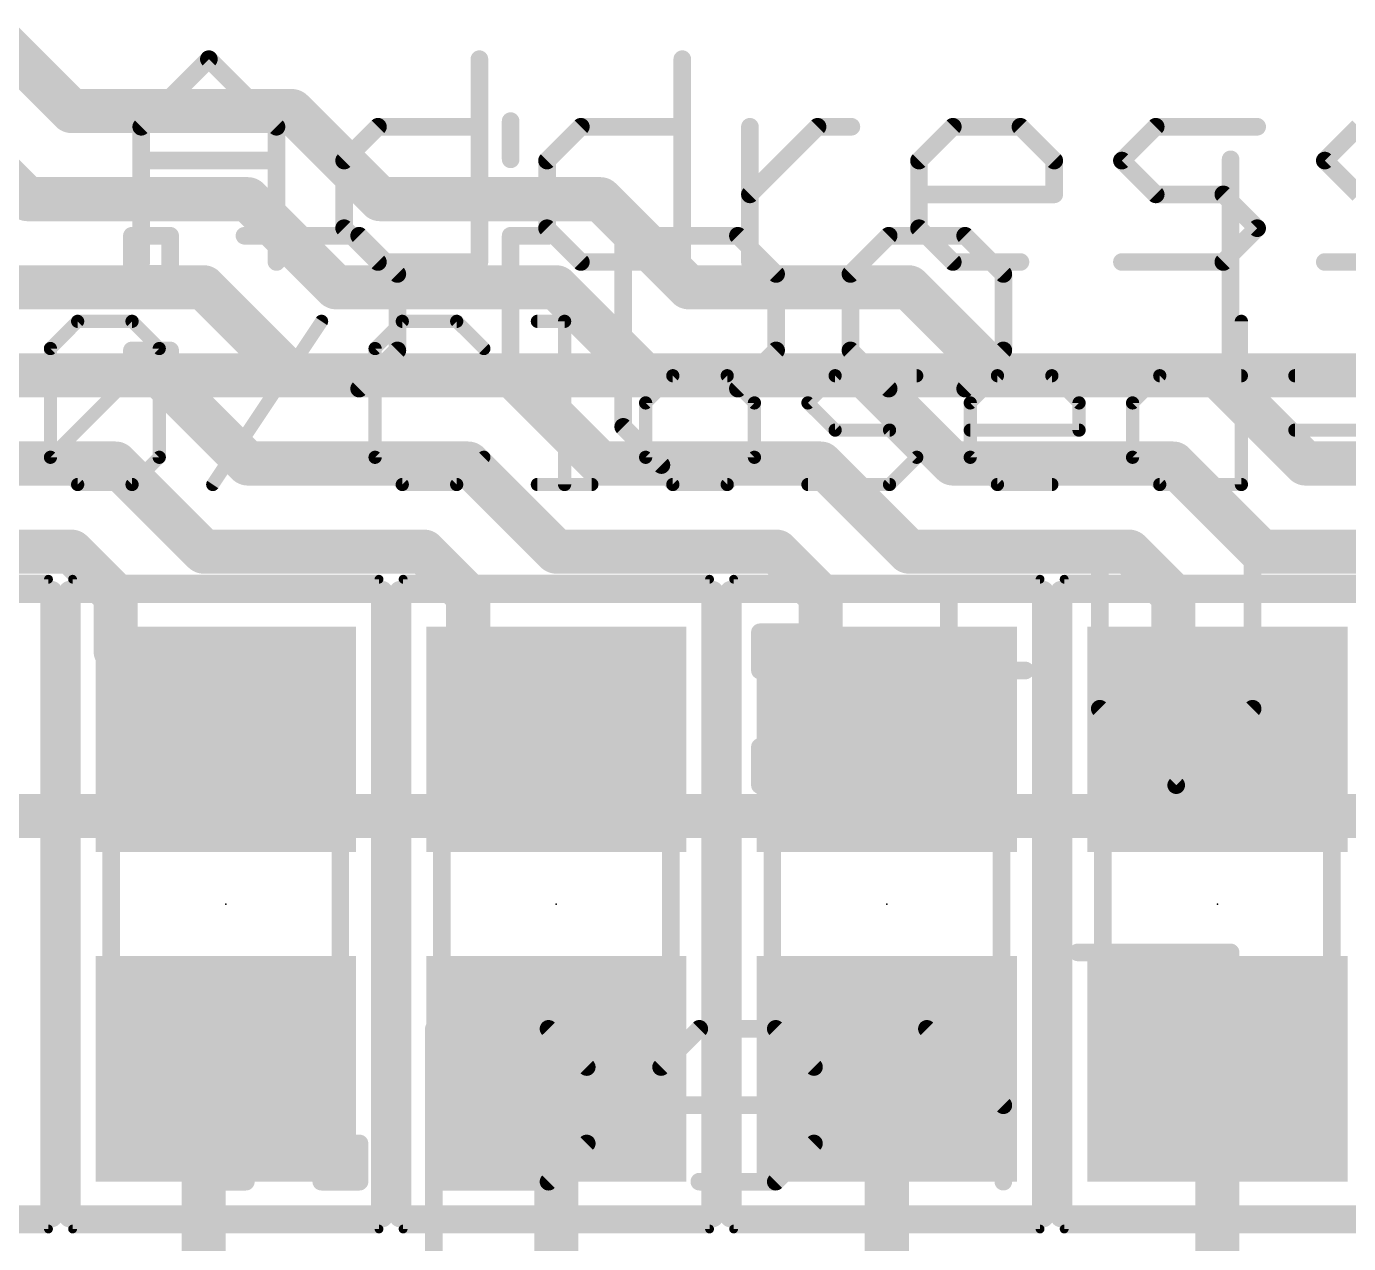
# Model space of a CAD drawing. Extents: x -31.2 to 31.8, y -0.1 to 26.1.
# Drawn here: x 13.46 to 21.08, y 9.09 to 16.11 of the extents above; entities that cross this region are included whole.
import ezdxf

# ---------------------------------------------------------------- set-up
doc = ezdxf.new("R2010")
doc.units = 0
for name, color, linetype in [('1', 12, 'CONTINUOUS'), ('16', 132, 'CONTINUOUS'), ('21', 40, 'CONTINUOUS'), ('22', 40, 'CONTINUOUS'), ('23', 53, 'CONTINUOUS'), ('39', 12, 'CONTINUOUS'), ('51', 253, 'CONTINUOUS')]:
    doc.layers.add(name, color=color, linetype=linetype)

# ---------------------------------------------------------------- blocks, each defined once
blk = doc.blocks.new('RECT')
blk.add_solid([(-0.5, -0.5), (0.5, -0.5), (-0.5, 0.5), (0.5, 0.5)])

msp = doc.modelspace()

# ---------------------------------------------------------------- linework, layer by layer
at = {"layer": '1', "const_width": 0.254}
for points in [[(13.208, 16.129), (13.716, 15.621)], [(12.954, 15.621), (13.462, 15.113)], [(13.716, 15.621), (14.986, 15.621)], [(14.986, 15.621), (15.494, 15.113)], [(13.462, 15.113), (14.732, 15.113)], [(14.732, 15.113), (15.24, 14.605)], [(15.494, 15.113), (16.764, 15.113)], [(16.764, 15.113), (17.272, 14.605)], [(13.208, 14.605), (14.478, 14.605)], [(14.478, 14.605), (14.986, 14.097)], [(15.24, 14.605), (16.51, 14.605)], [(16.51, 14.605), (17.018, 14.097)], [(17.272, 14.605), (18.542, 14.605)], [(18.542, 14.605), (19.05, 14.097)], [(12.954, 14.097), (14.224, 14.097)], [(14.224, 14.097), (14.732, 13.589)], [(14.986, 14.097), (16.256, 14.097)], [(16.256, 14.097), (16.764, 13.589)], [(17.018, 14.097), (18.288, 14.097)], [(18.288, 14.097), (18.796, 13.589)], [(19.05, 14.097), (20.32, 14.097)], [(20.32, 14.097), (20.828, 13.589)], [(12.7, 13.589), (13.97, 13.589)], [(13.97, 13.589), (14.478, 13.081)], [(14.732, 13.589), (16.002, 13.589)], [(16.002, 13.589), (16.51, 13.081)], [(16.764, 13.589), (18.034, 13.589)], [(18.034, 13.589), (18.542, 13.081)], [(18.796, 13.589), (20.066, 13.589)], [(20.066, 13.589), (20.574, 13.081)], [(20.828, 13.589), (22.098, 13.589)], [(12.446, 13.081), (13.716, 13.081)], [(13.716, 13.081), (13.97, 12.827)], [(14.478, 13.081), (15.748, 13.081)], [(15.748, 13.081), (16.002, 12.827)], [(16.51, 13.081), (17.78, 13.081)], [(17.78, 13.081), (18.034, 12.827)], [(18.542, 13.081), (19.812, 13.081)], [(19.812, 13.081), (20.066, 12.827)], [(20.574, 13.081), (21.844, 13.081)], [(13.97, 12.827), (13.97, 12.507)], [(16.002, 12.827), (16.002, 12.38)], [(18.034, 12.827), (18.034, 12.253)], [(20.066, 12.827), (20.066, 12.126)], [(13.97, 12.507), (14.605, 11.999)], [(16.002, 12.38), (16.51, 11.999)], [(18.034, 12.253), (18.415, 11.999)], [(20.066, 12.126), (20.32, 11.999)], [(14.478, 9.845), (14.605, 10.099)], [(16.51, 8.89), (16.51, 10.099)], [(18.415, 8.89), (18.415, 10.099)], [(20.32, 8.255), (20.32, 10.099)], [(14.478, 8.89), (14.478, 9.845)]]:
    msp.add_lwpolyline(points, dxfattribs=at)
at = {"layer": '1', "const_width": 0.127}
for points in [[(13.716, 15.6845, 1), (13.716, 15.5575)], [(13.6711, 15.5761, 1), (13.7609, 15.6659)], [(15.0309, 15.6659, 1), (14.9411, 15.5761)], [(14.986, 15.5575, 1), (14.986, 15.6845)], [(13.462, 15.1765, 1), (13.462, 15.0495)], [(14.732, 15.0495, 1), (14.732, 15.1765)], [(15.494, 15.1765, 1), (15.494, 15.0495)], [(16.764, 15.0495, 1), (16.764, 15.1765)], [(13.4171, 15.0681, 1), (13.5069, 15.1579)], [(14.7769, 15.1579, 1), (14.6871, 15.0681)], [(15.4491, 15.0681, 1), (15.5389, 15.1579)], [(16.8089, 15.1579, 1), (16.7191, 15.0681)], [(14.5229, 14.6499, 1), (14.4331, 14.5601)], [(14.478, 14.5415, 1), (14.478, 14.6685)], [(15.24, 14.6685, 1), (15.24, 14.5415)], [(15.1951, 14.5601, 1), (15.2849, 14.6499)], [(16.5549, 14.6499, 1), (16.4651, 14.5601)], [(16.51, 14.5415, 1), (16.51, 14.6685)], [(17.272, 14.6685, 1), (17.272, 14.5415)], [(17.2271, 14.5601, 1), (17.3169, 14.6499)], [(18.5869, 14.6499, 1), (18.4971, 14.5601)], [(18.542, 14.5415, 1), (18.542, 14.6685)], [(14.2689, 14.1419, 1), (14.1791, 14.0521)], [(14.224, 14.0335, 1), (14.224, 14.1605)], [(14.986, 14.1605, 1), (14.986, 14.0335)], [(14.9411, 14.0521, 1), (15.0309, 14.1419)], [(16.3009, 14.1419, 1), (16.2111, 14.0521)], [(16.256, 14.0335, 1), (16.256, 14.1605)], [(17.018, 14.1605, 1), (17.018, 14.0335)], [(16.9731, 14.0521, 1), (17.0629, 14.1419)], [(18.3329, 14.1419, 1), (18.2431, 14.0521)], [(18.288, 14.0335, 1), (18.288, 14.1605)], [(19.05, 14.1605, 1), (19.05, 14.0335)], [(19.0051, 14.0521, 1), (19.0949, 14.1419)], [(20.3649, 14.1419, 1), (20.2751, 14.0521)], [(20.32, 14.0335, 1), (20.32, 14.1605)], [(14.0149, 13.6339, 1), (13.9251, 13.5441)], [(13.97, 13.5255, 1), (13.97, 13.6525)], [(14.732, 13.6525, 1), (14.732, 13.5255)], [(14.6871, 13.5441, 1), (14.7769, 13.6339)], [(16.0469, 13.6339, 1), (15.9571, 13.5441)], [(16.002, 13.5255, 1), (16.002, 13.6525)], [(16.764, 13.6525, 1), (16.764, 13.5255)], [(16.7191, 13.5441, 1), (16.8089, 13.6339)], [(18.0789, 13.6339, 1), (17.9891, 13.5441)], [(18.034, 13.5255, 1), (18.034, 13.6525)], [(18.796, 13.6525, 1), (18.796, 13.5255)], [(18.7511, 13.5441, 1), (18.8409, 13.6339)], [(20.1109, 13.6339, 1), (20.0211, 13.5441)], [(20.066, 13.5255, 1), (20.066, 13.6525)], [(20.828, 13.6525, 1), (20.828, 13.5255)], [(20.7831, 13.5441, 1), (20.8729, 13.6339)], [(13.7609, 13.1259, 1), (13.6711, 13.0361)], [(13.716, 13.0175, 1), (13.716, 13.1445)], [(14.478, 13.1445, 1), (14.478, 13.0175)], [(14.4331, 13.0361, 1), (14.5229, 13.1259)], [(15.7929, 13.1259, 1), (15.7031, 13.0361)], [(15.748, 13.0175, 1), (15.748, 13.1445)], [(16.51, 13.1445, 1), (16.51, 13.0175)], [(16.4651, 13.0361, 1), (16.5549, 13.1259)], [(17.8249, 13.1259, 1), (17.7351, 13.0361)], [(17.78, 13.0175, 1), (17.78, 13.1445)], [(18.542, 13.1445, 1), (18.542, 13.0175)], [(18.4971, 13.0361, 1), (18.5869, 13.1259)], [(19.8569, 13.1259, 1), (19.7671, 13.0361)], [(19.812, 13.0175, 1), (19.812, 13.1445)], [(20.574, 13.1445, 1), (20.574, 13.0175)], [(20.5291, 13.0361, 1), (20.6189, 13.1259)], [(14.0335, 12.827, 1), (13.9065, 12.827)], [(13.9251, 12.7821, 1), (14.0149, 12.8719)], [(16.0655, 12.827, 1), (15.9385, 12.827)], [(15.9571, 12.7821, 1), (16.0469, 12.8719)], [(18.0975, 12.827, 1), (17.9705, 12.827)], [(17.9891, 12.7821, 1), (18.0789, 12.8719)], [(20.1295, 12.827, 1), (20.0025, 12.827)], [(20.0211, 12.7821, 1), (20.1109, 12.8719)], [(14.0097, 12.5566, 1), (13.9303, 12.4574)], [(13.9065, 12.507, 1), (14.0335, 12.507)], [(16.0401, 12.4308, 1), (15.9639, 12.3292)], [(15.9385, 12.38, 1), (16.0655, 12.38)], [(18.0692, 12.3058, 1), (17.9988, 12.2002)], [(17.9705, 12.253, 1), (18.0975, 12.253)], [(20.0944, 12.1828, 1), (20.0376, 12.0692)], [(20.0025, 12.126, 1), (20.1295, 12.126)], [(20.2916, 11.9422, 1), (20.3484, 12.0558)], [(14.5653, 11.9494, 1), (14.6447, 12.0486)], [(16.4719, 11.9482, 1), (16.5481, 12.0498)], [(18.3798, 11.9462, 1), (18.4502, 12.0518)], [(14.6618, 10.0706, 1), (14.5482, 10.1274)], [(16.5735, 10.099, 1), (16.4465, 10.099)], [(18.4785, 10.099, 1), (18.3515, 10.099)], [(20.3835, 10.099, 1), (20.2565, 10.099)], [(14.5415, 9.845, 1), (14.4145, 9.845)], [(14.4212, 9.8734, 1), (14.5348, 9.8166)]]:
    msp.add_lwpolyline(points, format="xyb", dxfattribs=at)
at = {"layer": '16', "const_width": 0.254}
for points in [[(3.175, 14.097), (29.21, 14.097)], [(-0.635, 11.557), (29.21, 11.557)]]:
    msp.add_lwpolyline(points, dxfattribs=at)
at = {"layer": '21'}
for points, const_width in [([(14.1176, 15.5304), (14.5074, 15.9202)], 0.1016), ([(14.5074, 15.9202), (14.8972, 15.5304)], 0.1016), ([(16.0666, 15.9202), (16.0666, 14.7508)], 0.1016), ([(17.236, 15.9202), (17.236, 14.7508)], 0.1016), ([(14.1176, 14.7508), (14.1176, 15.5304)], 0.1016), ([(14.8972, 15.5304), (14.8972, 14.7508)], 0.1016), ([(15.287, 15.3355), (15.4819, 15.5304)], 0.1016), ([(15.4819, 15.5304), (16.0666, 15.5304)], 0.1016), ([(16.4564, 15.3355), (16.6513, 15.5304)], 0.1016), ([(16.6513, 15.5304), (17.236, 15.5304)], 0.1016), ([(17.6258, 14.7508), (17.6258, 15.5304)], 0.1016), ([(17.6258, 15.1406), (18.0156, 15.5304)], 0.1016), ([(18.0156, 15.5304), (18.2105, 15.5304)], 0.1016), ([(18.6003, 15.3355), (18.7952, 15.5304)], 0.1016), ([(18.7952, 15.5304), (19.185, 15.5304)], 0.1016), ([(19.185, 15.5304), (19.3799, 15.3355)], 0.1016), ([(19.7697, 15.3355), (19.9646, 15.5304)], 0.1016), ([(19.9646, 15.5304), (20.5493, 15.5304)], 0.1016), ([(20.9391, 15.3355), (21.134, 15.5304)], 0.1016), ([(14.1176, 15.3355), (14.8972, 15.3355)], 0.1016), ([(15.287, 14.9457), (15.287, 15.3355)], 0.1016), ([(16.4564, 14.9457), (16.4564, 15.3355)], 0.1016), ([(18.6003, 14.9457), (18.6003, 15.3355)], 0.1016), ([(19.3799, 15.3355), (19.3799, 15.1406)], 0.1016), ([(19.9646, 15.1406), (19.7697, 15.3355)], 0.1016), ([(21.134, 15.1406), (20.9391, 15.3355)], 0.1016), ([(19.3799, 15.1406), (18.6003, 15.1406)], 0.1016), ([(20.3544, 15.1406), (19.9646, 15.1406)], 0.1016), ([(20.5493, 14.9457), (20.3544, 15.1406)], 0.1016), ([(15.4819, 14.7508), (15.287, 14.9457)], 0.1016), ([(16.6513, 14.7508), (16.4564, 14.9457)], 0.1016), ([(18.7952, 14.7508), (18.6003, 14.9457)], 0.1016), ([(20.3544, 14.7508), (20.5493, 14.9457)], 0.1016), ([(16.0666, 14.7508), (15.4819, 14.7508)], 0.1016), ([(17.236, 14.7508), (16.6513, 14.7508)], 0.1016), ([(19.185, 14.7508), (18.7952, 14.7508)], 0.1016), ([(19.7697, 14.7508), (20.3544, 14.7508)], 0.1016), ([(20.9391, 14.7508), (21.5238, 14.7508)], 0.1016), ([(13.5944, 14.2519), (13.7511, 14.4087)], 0.0762), ([(13.7511, 14.4087), (14.0647, 14.4087)], 0.0762), ([(14.0647, 14.4087), (14.2214, 14.2519)], 0.0762), ([(14.5299, 13.4681), (15.157, 14.4087)], 0.0762), ([(15.6222, 14.4087), (15.4654, 14.2519)], 0.0762), ([(15.9357, 14.4087), (15.6222, 14.4087)], 0.0762), ([(16.0925, 14.2519), (15.9357, 14.4087)], 0.0762), ([(16.4009, 14.4087), (16.5577, 14.4087)], 0.0762), ([(16.5577, 14.4087), (16.5577, 13.4681)], 0.0762), ([(20.4582, 14.4087), (20.4582, 13.4681)], 0.0762), ([(13.5944, 13.6249), (13.5944, 14.2519)], 0.0762), ([(13.5944, 13.6249), (14.2214, 14.2519)], 0.0762), ([(14.2214, 14.2519), (14.2214, 13.6249)], 0.0762), ([(15.4654, 14.2519), (15.4654, 13.6249)], 0.0762), ([(17.1814, 14.0952), (17.0246, 13.9384)], 0.0762), ([(17.4949, 14.0952), (17.1814, 14.0952)], 0.0762), ([(17.6517, 13.9384), (17.4949, 14.0952)], 0.0762), ([(17.9601, 13.9384), (18.1169, 14.0952)], 0.0762), ([(18.1169, 14.0952), (18.5872, 14.0952)], 0.0762), ([(18.8956, 13.9384), (19.0524, 14.0952)], 0.0762), ([(19.0524, 14.0952), (19.3659, 14.0952)], 0.0762), ([(19.3659, 14.0952), (19.5227, 13.9384)], 0.0762), ([(19.8312, 13.9384), (19.9879, 14.0952)], 0.0762), ([(19.9879, 14.0952), (20.4582, 14.0952)], 0.0762), ([(20.7667, 14.0952), (21.3938, 14.0952)], 0.0762), ([(17.0246, 13.9384), (17.0246, 13.6249)], 0.0762), ([(17.6517, 13.6249), (17.6517, 13.9384)], 0.0762), ([(18.1169, 13.7816), (17.9601, 13.9384)], 0.0762), ([(18.8956, 13.6249), (18.8956, 13.9384)], 0.0762), ([(19.5227, 13.9384), (19.5227, 13.7816)], 0.0762), ([(19.8312, 13.6249), (19.8312, 13.9384)], 0.0762), ([(18.4304, 13.7816), (18.1169, 13.7816)], 0.0762), ([(18.5872, 13.6249), (18.4304, 13.7816)], 0.0762), ([(19.5227, 13.7816), (18.8956, 13.7816)], 0.0762), ([(20.7667, 13.7816), (21.3938, 13.7816)], 0.0762), ([(13.7511, 13.4681), (13.5944, 13.6249)], 0.0762), ([(14.2214, 13.6249), (14.0647, 13.4681)], 0.0762), ([(15.4654, 13.6249), (15.6222, 13.4681)], 0.0762), ([(15.9357, 13.4681), (16.0925, 13.6249)], 0.0762), ([(17.0246, 13.6249), (17.1814, 13.4681)], 0.0762), ([(17.4949, 13.4681), (17.6517, 13.6249)], 0.0762), ([(18.4304, 13.4681), (18.5872, 13.6249)], 0.0762), ([(19.0524, 13.4681), (18.8956, 13.6249)], 0.0762), ([(19.9879, 13.4681), (19.8312, 13.6249)], 0.0762), ([(14.0647, 13.4681), (13.7511, 13.4681)], 0.0762), ([(15.6222, 13.4681), (15.9357, 13.4681)], 0.0762), ([(16.4009, 13.4681), (16.7145, 13.4681)], 0.0762), ([(17.1814, 13.4681), (17.4949, 13.4681)], 0.0762), ([(17.9601, 13.4681), (18.4304, 13.4681)], 0.0762), ([(19.3659, 13.4681), (19.0524, 13.4681)], 0.0762), ([(20.4582, 13.4681), (19.9879, 13.4681)], 0.0762), ([(11.8, 12.849), (13.6, 12.849)], 0.127), ([(13.6, 12.849), (13.6, 9.249)], 0.127), ([(13.705, 12.849), (15.505, 12.849)], 0.127), ([(13.705, 9.249), (13.705, 12.849)], 0.127), ([(15.505, 12.849), (15.505, 9.249)], 0.127), ([(15.61, 12.849), (17.41, 12.849)], 0.127), ([(15.61, 9.249), (15.61, 12.849)], 0.127), ([(17.41, 12.849), (17.41, 9.249)], 0.127), ([(17.515, 12.849), (19.315, 12.849)], 0.127), ([(17.515, 9.249), (17.515, 12.849)], 0.127), ([(19.315, 12.849), (19.315, 9.249)], 0.127), ([(19.42, 12.849), (21.22, 12.849)], 0.127), ([(19.42, 9.249), (19.42, 12.849)], 0.127), ([(13.6, 9.249), (11.8, 9.249)], 0.127), ([(15.505, 9.249), (13.705, 9.249)], 0.127), ([(17.41, 9.249), (15.61, 9.249)], 0.127), ([(19.315, 9.249), (17.515, 9.249)], 0.127), ([(21.22, 9.249), (19.42, 9.249)], 0.127)]:
    msp.add_lwpolyline(points, dxfattribs=dict(at, const_width=const_width))
for points, const_width in [([(14.5253, 15.9382, 1), (14.4894, 15.9022)], 0.0508), ([(14.5253, 15.9022, 1), (14.4894, 15.9382)], 0.0508), ([(16.092, 15.9202, 1), (16.0412, 15.9202)], 0.0508), ([(17.2614, 15.9202, 1), (17.2106, 15.9202)], 0.0508), ([(14.0996, 15.5484, 1), (14.1355, 15.5124)], 0.0508), ([(14.143, 15.5304, 1), (14.0922, 15.5304)], 0.0508), ([(14.9226, 15.5304, 1), (14.8718, 15.5304)], 0.0508), ([(14.8792, 15.5124, 1), (14.9151, 15.5484)], 0.0508), ([(15.4819, 15.5558, 1), (15.4819, 15.505)], 0.0508), ([(15.4998, 15.5124, 1), (15.4639, 15.5484)], 0.0508), ([(16.0666, 15.505, 1), (16.0666, 15.5558)], 0.0508), ([(16.6513, 15.5558, 1), (16.6513, 15.505)], 0.0508), ([(16.6692, 15.5124, 1), (16.6333, 15.5484)], 0.0508), ([(17.236, 15.505, 1), (17.236, 15.5558)], 0.0508), ([(17.6512, 15.5304, 1), (17.6004, 15.5304)], 0.0508), ([(18.0156, 15.5558, 1), (18.0156, 15.505)], 0.0508), ([(18.0335, 15.5124, 1), (17.9976, 15.5484)], 0.0508), ([(18.2105, 15.505, 1), (18.2105, 15.5558)], 0.0508), ([(18.7952, 15.5558, 1), (18.7952, 15.505)], 0.0508), ([(18.8131, 15.5124, 1), (18.7772, 15.5484)], 0.0508), ([(19.2029, 15.5484, 1), (19.167, 15.5124)], 0.0508), ([(19.185, 15.505, 1), (19.185, 15.5558)], 0.0508), ([(19.9646, 15.5558, 1), (19.9646, 15.505)], 0.0508), ([(19.9825, 15.5124, 1), (19.9466, 15.5484)], 0.0508), ([(20.5493, 15.505, 1), (20.5493, 15.5558)], 0.0508), ([(14.1176, 15.3609, 1), (14.1176, 15.3101)], 0.0508), ([(14.8972, 15.3101, 1), (14.8972, 15.3609)], 0.0508), ([(15.269, 15.3535, 1), (15.3049, 15.3175)], 0.0508), ([(15.3124, 15.3355, 1), (15.2616, 15.3355)], 0.0508), ([(16.4384, 15.3535, 1), (16.4743, 15.3175)], 0.0508), ([(16.4818, 15.3355, 1), (16.431, 15.3355)], 0.0508), ([(18.5823, 15.3535, 1), (18.6182, 15.3175)], 0.0508), ([(18.6257, 15.3355, 1), (18.5749, 15.3355)], 0.0508), ([(19.4053, 15.3355, 1), (19.3545, 15.3355)], 0.0508), ([(19.3619, 15.3175, 1), (19.3978, 15.3535)], 0.0508), ([(19.7876, 15.3535, 1), (19.7517, 15.3175)], 0.0508), ([(19.7517, 15.3535, 1), (19.7876, 15.3175)], 0.0508), ([(20.957, 15.3535, 1), (20.9211, 15.3175)], 0.0508), ([(20.9211, 15.3535, 1), (20.957, 15.3175)], 0.0508), ([(17.6078, 15.1586, 1), (17.6437, 15.1226)], 0.0508), ([(18.6003, 15.166, 1), (18.6003, 15.1152)], 0.0508), ([(19.3545, 15.1406, 1), (19.4053, 15.1406)], 0.0508), ([(19.3799, 15.1152, 1), (19.3799, 15.166)], 0.0508), ([(19.9646, 15.166, 1), (19.9646, 15.1152)], 0.0508), ([(19.9466, 15.1226, 1), (19.9825, 15.1586)], 0.0508), ([(20.3723, 15.1586, 1), (20.3364, 15.1226)], 0.0508), ([(20.3544, 15.1152, 1), (20.3544, 15.166)], 0.0508), ([(15.3049, 14.9637, 1), (15.269, 14.9277)], 0.0508), ([(15.2616, 14.9457, 1), (15.3124, 14.9457)], 0.0508), ([(16.4743, 14.9637, 1), (16.4384, 14.9277)], 0.0508), ([(16.431, 14.9457, 1), (16.4818, 14.9457)], 0.0508), ([(18.6182, 14.9637, 1), (18.5823, 14.9277)], 0.0508), ([(18.5749, 14.9457, 1), (18.6257, 14.9457)], 0.0508), ([(20.5672, 14.9277, 1), (20.5313, 14.9637)], 0.0508), ([(20.5313, 14.9277, 1), (20.5672, 14.9637)], 0.0508), ([(15.4819, 14.7762, 1), (15.4819, 14.7254)], 0.0508), ([(15.4639, 14.7328, 1), (15.4998, 14.7688)], 0.0508), ([(16.0666, 14.7254, 1), (16.0666, 14.7762)], 0.0508), ([(16.6513, 14.7762, 1), (16.6513, 14.7254)], 0.0508), ([(16.6333, 14.7328, 1), (16.6692, 14.7688)], 0.0508), ([(17.236, 14.7254, 1), (17.236, 14.7762)], 0.0508), ([(18.7952, 14.7762, 1), (18.7952, 14.7254)], 0.0508), ([(18.7772, 14.7328, 1), (18.8131, 14.7688)], 0.0508), ([(19.185, 14.7254, 1), (19.185, 14.7762)], 0.0508), ([(19.7697, 14.7762, 1), (19.7697, 14.7254)], 0.0508), ([(20.3364, 14.7688, 1), (20.3723, 14.7328)], 0.0508), ([(20.3544, 14.7254, 1), (20.3544, 14.7762)], 0.0508), ([(20.9391, 14.7762, 1), (20.9391, 14.7254)], 0.0508), ([(14.0922, 14.7508, 1), (14.143, 14.7508)], 0.0508), ([(14.8718, 14.7508, 1), (14.9226, 14.7508)], 0.0508), ([(16.0412, 14.7508, 1), (16.092, 14.7508)], 0.0508), ([(17.2106, 14.7508, 1), (17.2614, 14.7508)], 0.0508), ([(17.6004, 14.7508, 1), (17.6512, 14.7508)], 0.0508), ([(13.7511, 14.4278, 1), (13.7511, 14.3897)], 0.0381), ([(13.7646, 14.3952, 1), (13.7377, 14.4222)], 0.0381), ([(14.0781, 14.4222, 1), (14.0512, 14.3952)], 0.0381), ([(14.0647, 14.3897, 1), (14.0647, 14.4278)], 0.0381), ([(15.1728, 14.3981, 1), (15.1411, 14.4193)], 0.0381), ([(15.6222, 14.4278, 1), (15.6222, 14.3897)], 0.0381), ([(15.6356, 14.3952, 1), (15.6087, 14.4222)], 0.0381), ([(15.9492, 14.4222, 1), (15.9222, 14.3952)], 0.0381), ([(15.9357, 14.3897, 1), (15.9357, 14.4278)], 0.0381), ([(16.4009, 14.4278, 1), (16.4009, 14.3897)], 0.0381), ([(16.5767, 14.4087, 1), (16.5386, 14.4087)], 0.0381), ([(16.5577, 14.3897, 1), (16.5577, 14.4278)], 0.0381), ([(20.4773, 14.4087, 1), (20.4392, 14.4087)], 0.0381), ([(13.6134, 14.2519, 1), (13.5753, 14.2519)], 0.0381), ([(13.5809, 14.2654, 1), (13.6078, 14.2385)], 0.0381), ([(14.2405, 14.2519, 1), (14.2024, 14.2519)], 0.0381), ([(14.2349, 14.2385, 1), (14.208, 14.2654)], 0.0381), ([(14.208, 14.2385, 1), (14.2349, 14.2654)], 0.0381), ([(15.4519, 14.2654, 1), (15.4789, 14.2385)], 0.0381), ([(15.4845, 14.2519, 1), (15.4464, 14.2519)], 0.0381), ([(16.079, 14.2385, 1), (16.1059, 14.2654)], 0.0381), ([(17.1814, 14.1142, 1), (17.1814, 14.0761)], 0.0381), ([(17.1948, 14.0817, 1), (17.1679, 14.1086)], 0.0381), ([(17.5084, 14.1086, 1), (17.4814, 14.0817)], 0.0381), ([(17.4949, 14.0761, 1), (17.4949, 14.1142)], 0.0381), ([(18.1169, 14.1142, 1), (18.1169, 14.0761)], 0.0381), ([(18.1304, 14.0817, 1), (18.1034, 14.1086)], 0.0381), ([(18.5872, 14.0761, 1), (18.5872, 14.1142)], 0.0381), ([(19.0524, 14.1142, 1), (19.0524, 14.0761)], 0.0381), ([(19.0659, 14.0817, 1), (19.0389, 14.1086)], 0.0381), ([(19.3794, 14.1086, 1), (19.3525, 14.0817)], 0.0381), ([(19.3659, 14.0761, 1), (19.3659, 14.1142)], 0.0381), ([(19.9879, 14.1142, 1), (19.9879, 14.0761)], 0.0381), ([(20.0014, 14.0817, 1), (19.9745, 14.1086)], 0.0381), ([(20.4582, 14.0761, 1), (20.4582, 14.1142)], 0.0381), ([(20.7667, 14.1142, 1), (20.7667, 14.0761)], 0.0381), ([(17.0111, 13.9519, 1), (17.0381, 13.9249)], 0.0381), ([(17.0437, 13.9384, 1), (17.0056, 13.9384)], 0.0381), ([(17.6707, 13.9384, 1), (17.6326, 13.9384)], 0.0381), ([(17.6382, 13.9249, 1), (17.6651, 13.9519)], 0.0381), ([(17.9736, 13.9519, 1), (17.9467, 13.9249)], 0.0381), ([(17.9467, 13.9519, 1), (17.9736, 13.9249)], 0.0381), ([(18.9147, 13.9384, 1), (18.8766, 13.9384)], 0.0381), ([(18.8822, 13.9519, 1), (18.9091, 13.9249)], 0.0381), ([(19.5418, 13.9384, 1), (19.5037, 13.9384)], 0.0381), ([(19.5092, 13.9249, 1), (19.5362, 13.9519)], 0.0381), ([(19.8177, 13.9519, 1), (19.8446, 13.9249)], 0.0381), ([(19.8502, 13.9384, 1), (19.8121, 13.9384)], 0.0381), ([(18.1169, 13.8007, 1), (18.1169, 13.7626)], 0.0381), ([(18.1034, 13.7682, 1), (18.1304, 13.7951)], 0.0381), ([(18.4439, 13.7951, 1), (18.417, 13.7682)], 0.0381), ([(18.4304, 13.7626, 1), (18.4304, 13.8007)], 0.0381), ([(18.8956, 13.8007, 1), (18.8956, 13.7626)], 0.0381), ([(19.5037, 13.7816, 1), (19.5418, 13.7816)], 0.0381), ([(19.5227, 13.7626, 1), (19.5227, 13.8007)], 0.0381), ([(20.7667, 13.8007, 1), (20.7667, 13.7626)], 0.0381), ([(13.6078, 13.6383, 1), (13.5809, 13.6114)], 0.0381), ([(13.5809, 13.6383, 1), (13.6078, 13.6114)], 0.0381), ([(13.5753, 13.6249, 1), (13.6134, 13.6249)], 0.0381), ([(14.2024, 13.6249, 1), (14.2405, 13.6249)], 0.0381), ([(14.2349, 13.6114, 1), (14.208, 13.6383)], 0.0381), ([(15.4789, 13.6383, 1), (15.4519, 13.6114)], 0.0381), ([(15.4464, 13.6249, 1), (15.4845, 13.6249)], 0.0381), ([(16.1059, 13.6114, 1), (16.079, 13.6383)], 0.0381), ([(17.0381, 13.6383, 1), (17.0111, 13.6114)], 0.0381), ([(17.0056, 13.6249, 1), (17.0437, 13.6249)], 0.0381), ([(17.6326, 13.6249, 1), (17.6707, 13.6249)], 0.0381), ([(17.6651, 13.6114, 1), (17.6382, 13.6383)], 0.0381), ([(18.6007, 13.6114, 1), (18.5737, 13.6383)], 0.0381), ([(18.5737, 13.6114, 1), (18.6007, 13.6383)], 0.0381), ([(18.8766, 13.6249, 1), (18.9147, 13.6249)], 0.0381), ([(18.9091, 13.6383, 1), (18.8822, 13.6114)], 0.0381), ([(19.8446, 13.6383, 1), (19.8177, 13.6114)], 0.0381), ([(19.8121, 13.6249, 1), (19.8502, 13.6249)], 0.0381), ([(13.7511, 13.4872, 1), (13.7511, 13.4491)], 0.0381), ([(13.7377, 13.4546, 1), (13.7646, 13.4816)], 0.0381), ([(14.0512, 13.4816, 1), (14.0781, 13.4546)], 0.0381), ([(14.0647, 13.4491, 1), (14.0647, 13.4872)], 0.0381), ([(14.514, 13.4787, 1), (14.5457, 13.4575)], 0.0381), ([(15.6222, 13.4872, 1), (15.6222, 13.4491)], 0.0381), ([(15.6087, 13.4546, 1), (15.6356, 13.4816)], 0.0381), ([(15.9222, 13.4816, 1), (15.9492, 13.4546)], 0.0381), ([(15.9357, 13.4491, 1), (15.9357, 13.4872)], 0.0381), ([(16.4009, 13.4872, 1), (16.4009, 13.4491)], 0.0381), ([(16.7145, 13.4491, 1), (16.7145, 13.4872)], 0.0381), ([(17.1814, 13.4872, 1), (17.1814, 13.4491)], 0.0381), ([(17.1679, 13.4546, 1), (17.1948, 13.4816)], 0.0381), ([(17.4814, 13.4816, 1), (17.5084, 13.4546)], 0.0381), ([(17.4949, 13.4491, 1), (17.4949, 13.4872)], 0.0381), ([(17.9601, 13.4872, 1), (17.9601, 13.4491)], 0.0381), ([(18.417, 13.4816, 1), (18.4439, 13.4546)], 0.0381), ([(18.4304, 13.4491, 1), (18.4304, 13.4872)], 0.0381), ([(19.0524, 13.4872, 1), (19.0524, 13.4491)], 0.0381), ([(19.0389, 13.4546, 1), (19.0659, 13.4816)], 0.0381), ([(19.3659, 13.4491, 1), (19.3659, 13.4872)], 0.0381), ([(19.9879, 13.4872, 1), (19.9879, 13.4491)], 0.0381), ([(19.9745, 13.4546, 1), (20.0014, 13.4816)], 0.0381), ([(20.4582, 13.4491, 1), (20.4582, 13.4872)], 0.0381), ([(16.5386, 13.4681, 1), (16.5767, 13.4681)], 0.0381), ([(20.4392, 13.4681, 1), (20.4773, 13.4681)], 0.0381), ([(13.6318, 12.849, 1), (13.5683, 12.849)], 0.0635), ([(13.6, 12.8172, 1), (13.6, 12.8808)], 0.0635), ([(13.705, 12.8808, 1), (13.705, 12.8172)], 0.0635), ([(13.7368, 12.849, 1), (13.6732, 12.849)], 0.0635), ([(15.5368, 12.849, 1), (15.4733, 12.849)], 0.0635), ([(15.505, 12.8172, 1), (15.505, 12.8808)], 0.0635), ([(15.61, 12.8808, 1), (15.61, 12.8172)], 0.0635), ([(15.6418, 12.849, 1), (15.5783, 12.849)], 0.0635), ([(17.4417, 12.849, 1), (17.3783, 12.849)], 0.0635), ([(17.41, 12.8172, 1), (17.41, 12.8808)], 0.0635), ([(17.515, 12.8808, 1), (17.515, 12.8172)], 0.0635), ([(17.5467, 12.849, 1), (17.4833, 12.849)], 0.0635), ([(19.3468, 12.849, 1), (19.2833, 12.849)], 0.0635), ([(19.315, 12.8172, 1), (19.315, 12.8808)], 0.0635), ([(19.42, 12.8808, 1), (19.42, 12.8172)], 0.0635), ([(19.4518, 12.849, 1), (19.3883, 12.849)], 0.0635), ([(13.6, 9.2172, 1), (13.6, 9.2808)], 0.0635), ([(13.705, 9.2808, 1), (13.705, 9.2172)], 0.0635), ([(15.505, 9.2172, 1), (15.505, 9.2808)], 0.0635), ([(15.61, 9.2808, 1), (15.61, 9.2172)], 0.0635), ([(17.41, 9.2172, 1), (17.41, 9.2808)], 0.0635), ([(17.515, 9.2808, 1), (17.515, 9.2172)], 0.0635), ([(19.315, 9.2172, 1), (19.315, 9.2808)], 0.0635), ([(19.42, 9.2808, 1), (19.42, 9.2172)], 0.0635), ([(13.5683, 9.249, 1), (13.6318, 9.249)], 0.0635), ([(13.6732, 9.249, 1), (13.7368, 9.249)], 0.0635), ([(15.4733, 9.249, 1), (15.5368, 9.249)], 0.0635), ([(15.5783, 9.249, 1), (15.6418, 9.249)], 0.0635), ([(17.3783, 9.249, 1), (17.4417, 9.249)], 0.0635), ([(17.4833, 9.249, 1), (17.5467, 9.249)], 0.0635), ([(19.2833, 9.249, 1), (19.3468, 9.249)], 0.0635), ([(19.3883, 9.249, 1), (19.4518, 9.249)], 0.0635)]:
    msp.add_lwpolyline(points, format="xyb", dxfattribs=dict(at, const_width=const_width))
at = {"layer": '22', "const_width": 0.1016}
for points in [[(16.2467, 15.5631), (16.2467, 15.3427)], [(20.3962, 15.3427), (20.3962, 14.0208)], [(14.2842, 14.9021), (14.0638, 14.9021)], [(14.0638, 14.9021), (14.0638, 14.6818)], [(14.2842, 14.6818), (14.2842, 14.9021)], [(14.7126, 14.9021), (15.3736, 14.9021)], [(15.3736, 14.9021), (15.5939, 14.6818)], [(16.467, 14.9021), (16.2467, 14.9021)], [(16.2467, 14.9021), (16.2467, 14.0208)], [(16.8955, 13.8005), (16.8955, 14.9021)], [(16.8955, 14.9021), (17.5564, 14.9021)], [(17.5564, 14.9021), (17.7767, 14.6818)], [(18.2052, 14.6818), (18.4255, 14.9021)], [(18.4255, 14.9021), (18.8662, 14.9021)], [(18.8662, 14.9021), (19.0865, 14.6818)], [(14.0638, 14.6818), (14.2842, 14.6818)], [(15.5939, 14.6818), (15.5939, 14.2411)], [(17.7767, 14.6818), (17.7767, 14.2411)], [(18.2052, 14.2411), (18.2052, 14.6818)], [(19.0865, 14.6818), (19.0865, 14.2411)], [(14.2842, 14.2411), (14.0638, 14.2411)], [(14.0638, 14.2411), (14.0638, 14.0208)], [(14.2842, 14.0208), (14.2842, 14.2411)], [(15.5939, 14.2411), (15.3736, 14.0208)], [(17.7767, 14.2411), (17.5564, 14.0208)], [(18.4255, 14.0208), (18.2052, 14.2411)], [(19.0865, 14.2411), (18.8662, 14.0208)], [(14.0638, 14.0208), (14.2842, 14.0208)], [(15.3736, 14.0208), (14.7126, 14.0208)], [(16.467, 14.0208), (16.0264, 14.0208)], [(17.5564, 14.0208), (16.8955, 14.0208)], [(18.8662, 14.0208), (18.4255, 14.0208)], [(20.3962, 14.0208), (19.5149, 14.0208)], [(17.1158, 13.5802), (16.8955, 13.8005)], [(17.3361, 13.5802), (17.1158, 13.5802)], [(19.6419, 12.1754), (19.6419, 13.0567)], [(20.5232, 13.0567), (20.5232, 12.1754)], [(18.7728, 12.8364), (18.7728, 11.9551)], [(17.9038, 12.6161), (17.6834, 12.6161)], [(17.6834, 12.6161), (17.6834, 12.3958)], [(17.9038, 12.3958), (17.9038, 12.6161)], [(17.6834, 12.3958), (17.9038, 12.3958)], [(19.2135, 12.3958), (18.3322, 12.3958)], [(20.0826, 11.7348), (19.6419, 12.1754)], [(20.5232, 12.1754), (20.0826, 11.7348)], [(17.9038, 11.9551), (17.6834, 11.9551)], [(17.6834, 11.9551), (17.6834, 11.7348)], [(17.9038, 11.7348), (17.9038, 11.9551)], [(17.6834, 11.7348), (17.9038, 11.7348)], [(20.3962, 10.7707), (19.5149, 10.7707)], [(20.3962, 9.4488), (20.3962, 10.7707)], [(14.7207, 10.3301), (14.5004, 10.3301)], [(14.5004, 10.3301), (14.5004, 10.1098)], [(14.7207, 10.1098), (14.7207, 10.3301)], [(15.804, 9.0082), (15.804, 10.3301)], [(15.804, 10.3301), (16.465, 10.3301)], [(16.465, 10.3301), (16.6853, 10.1098)], [(17.3341, 10.3301), (17.1138, 10.1098)], [(17.7747, 10.3301), (17.3341, 10.3301)], [(17.995, 10.1098), (17.7747, 10.3301)], [(18.6458, 10.3301), (18.4255, 10.3301)], [(19.0865, 9.8894), (18.6458, 10.3301)], [(19.0865, 9.4488), (19.0865, 10.3301)], [(14.5004, 10.1098), (14.7207, 10.1098)], [(16.6853, 10.1098), (16.6853, 9.6691)], [(17.1138, 10.1098), (17.1138, 9.8894)], [(17.995, 9.6691), (17.995, 10.1098)], [(20.3962, 10.1098), (19.9556, 10.1098)], [(17.1138, 9.8894), (17.995, 9.8894)], [(14.7207, 9.6691), (14.5004, 9.6691)], [(14.5004, 9.6691), (14.5004, 9.4488)], [(14.7207, 9.4488), (14.7207, 9.6691)], [(15.3756, 9.6691), (15.1553, 9.6691)], [(15.1553, 9.6691), (15.1553, 9.4488)], [(15.3756, 9.4488), (15.3756, 9.6691)], [(16.6853, 9.6691), (16.465, 9.4488)], [(17.7747, 9.4488), (17.995, 9.6691)], [(14.5004, 9.4488), (14.7207, 9.4488)], [(15.1553, 9.4488), (15.3756, 9.4488)], [(16.465, 9.4488), (15.804, 9.4488)], [(17.3341, 9.4488), (17.7747, 9.4488)]]:
    msp.add_lwpolyline(points, dxfattribs=at)
at = {"layer": '22', "const_width": 0.0508}
for points in [[(16.2721, 15.5631, 1), (16.2213, 15.5631)], [(20.4216, 15.3427, 1), (20.3708, 15.3427)], [(16.2213, 15.3427, 1), (16.2721, 15.3427)], [(14.0638, 14.9275, 1), (14.0638, 14.8767)], [(14.0892, 14.9021, 1), (14.0384, 14.9021)], [(14.3095, 14.9021, 1), (14.2588, 14.9021)], [(14.2842, 14.8767, 1), (14.2842, 14.9275)], [(14.7126, 14.9275, 1), (14.7126, 14.8767)], [(15.3915, 14.92, 1), (15.3556, 14.8841)], [(15.3736, 14.8767, 1), (15.3736, 14.9275)], [(16.2467, 14.9275, 1), (16.2467, 14.8767)], [(16.2721, 14.9021, 1), (16.2213, 14.9021)], [(16.467, 14.8767, 1), (16.467, 14.9275)], [(16.9209, 14.9021, 1), (16.8701, 14.9021)], [(16.8955, 14.9275, 1), (16.8955, 14.8767)], [(17.5744, 14.92, 1), (17.5385, 14.8841)], [(17.5564, 14.8767, 1), (17.5564, 14.9275)], [(18.4255, 14.9275, 1), (18.4255, 14.8767)], [(18.4435, 14.8841, 1), (18.4076, 14.92)], [(18.8841, 14.92, 1), (18.8482, 14.8841)], [(18.8662, 14.8767, 1), (18.8662, 14.9275)], [(14.0638, 14.7072, 1), (14.0638, 14.6564)], [(14.0384, 14.6818, 1), (14.0892, 14.6818)], [(14.2588, 14.6818, 1), (14.3095, 14.6818)], [(14.2842, 14.6564, 1), (14.2842, 14.7072)], [(15.6193, 14.6818, 1), (15.5685, 14.6818)], [(15.5759, 14.6638, 1), (15.6118, 14.6997)], [(17.8022, 14.6818, 1), (17.7513, 14.6818)], [(17.7588, 14.6638, 1), (17.7947, 14.6997)], [(18.2306, 14.6818, 1), (18.1798, 14.6818)], [(18.1872, 14.6997, 1), (18.2232, 14.6638)], [(19.1119, 14.6818, 1), (19.0611, 14.6818)], [(19.0685, 14.6638, 1), (19.1044, 14.6997)], [(14.0638, 14.2665, 1), (14.0638, 14.2157)], [(14.0892, 14.2411, 1), (14.0384, 14.2411)], [(14.3095, 14.2411, 1), (14.2588, 14.2411)], [(14.2842, 14.2157, 1), (14.2842, 14.2665)], [(15.5685, 14.2411, 1), (15.6193, 14.2411)], [(15.6118, 14.2232, 1), (15.5759, 14.2591)], [(17.7513, 14.2411, 1), (17.8022, 14.2411)], [(17.7947, 14.2232, 1), (17.7588, 14.2591)], [(18.2232, 14.2591, 1), (18.1872, 14.2232)], [(18.1798, 14.2411, 1), (18.2306, 14.2411)], [(19.0611, 14.2411, 1), (19.1119, 14.2411)], [(19.1044, 14.2232, 1), (19.0685, 14.2591)], [(14.0638, 14.0462, 1), (14.0638, 13.9954)], [(14.0384, 14.0208, 1), (14.0892, 14.0208)], [(14.2588, 14.0208, 1), (14.3095, 14.0208)], [(14.2842, 13.9954, 1), (14.2842, 14.0462)], [(14.7126, 14.0462, 1), (14.7126, 13.9954)], [(15.3556, 14.0388, 1), (15.3915, 14.0028)], [(15.3736, 13.9954, 1), (15.3736, 14.0462)], [(16.0264, 14.0462, 1), (16.0264, 13.9954)], [(16.2213, 14.0208, 1), (16.2721, 14.0208)], [(16.467, 13.9954, 1), (16.467, 14.0462)], [(16.8955, 14.0462, 1), (16.8955, 13.9954)], [(17.5385, 14.0388, 1), (17.5744, 14.0028)], [(17.5564, 13.9954, 1), (17.5564, 14.0462)], [(18.4255, 14.0462, 1), (18.4255, 13.9954)], [(18.4076, 14.0028, 1), (18.4435, 14.0388)], [(18.8482, 14.0388, 1), (18.8841, 14.0028)], [(18.8662, 13.9954, 1), (18.8662, 14.0462)], [(19.5149, 14.0462, 1), (19.5149, 13.9954)], [(20.3708, 14.0208, 1), (20.4216, 14.0208)], [(20.3962, 13.9954, 1), (20.3962, 14.0462)], [(16.9134, 13.8184, 1), (16.8775, 13.7825)], [(16.8701, 13.8005, 1), (16.9209, 13.8005)], [(17.1158, 13.6056, 1), (17.1158, 13.5548)], [(17.0978, 13.5622, 1), (17.1337, 13.5981)], [(17.3361, 13.5548, 1), (17.3361, 13.6056)], [(19.6673, 13.0567, 1), (19.6165, 13.0567)], [(20.5486, 13.0567, 1), (20.4978, 13.0567)], [(18.7982, 12.8364, 1), (18.7474, 12.8364)], [(17.6834, 12.6415, 1), (17.6834, 12.5907)], [(17.7088, 12.6161, 1), (17.658, 12.6161)], [(17.9292, 12.6161, 1), (17.8784, 12.6161)], [(17.9038, 12.5907, 1), (17.9038, 12.6415)], [(17.6834, 12.4212, 1), (17.6834, 12.3704)], [(17.658, 12.3958, 1), (17.7088, 12.3958)], [(17.8784, 12.3958, 1), (17.9292, 12.3958)], [(17.9038, 12.3704, 1), (17.9038, 12.4212)], [(18.3322, 12.4212, 1), (18.3322, 12.3704)], [(19.2135, 12.3704, 1), (19.2135, 12.4212)], [(19.6165, 12.1754, 1), (19.6673, 12.1754)], [(19.6599, 12.1934, 1), (19.624, 12.1575)], [(20.4978, 12.1754, 1), (20.5486, 12.1754)], [(20.5412, 12.1575, 1), (20.5052, 12.1934)], [(17.6834, 11.9805, 1), (17.6834, 11.9297)], [(17.7088, 11.9551, 1), (17.658, 11.9551)], [(17.9292, 11.9551, 1), (17.8784, 11.9551)], [(17.9038, 11.9297, 1), (17.9038, 11.9805)], [(18.7474, 11.9551, 1), (18.7982, 11.9551)], [(17.6834, 11.7602, 1), (17.6834, 11.7094)], [(17.658, 11.7348, 1), (17.7088, 11.7348)], [(17.8784, 11.7348, 1), (17.9292, 11.7348)], [(17.9038, 11.7094, 1), (17.9038, 11.7602)], [(20.0646, 11.7528, 1), (20.1005, 11.7168)], [(20.0646, 11.7168, 1), (20.1005, 11.7528)], [(19.5149, 10.7961, 1), (19.5149, 10.7453)], [(20.4216, 10.7707, 1), (20.3708, 10.7707)], [(20.3962, 10.7453, 1), (20.3962, 10.7961)], [(14.5004, 10.3555, 1), (14.5004, 10.3047)], [(14.5258, 10.3301, 1), (14.475, 10.3301)], [(14.7461, 10.3301, 1), (14.6953, 10.3301)], [(14.7207, 10.3047, 1), (14.7207, 10.3555)], [(15.8294, 10.3301, 1), (15.7786, 10.3301)], [(15.804, 10.3555, 1), (15.804, 10.3047)], [(16.483, 10.348, 1), (16.447, 10.3121)], [(16.465, 10.3047, 1), (16.465, 10.3555)], [(17.3341, 10.3555, 1), (17.3341, 10.3047)], [(17.352, 10.3121, 1), (17.3161, 10.348)], [(17.7927, 10.348, 1), (17.7568, 10.3121)], [(17.7747, 10.3047, 1), (17.7747, 10.3555)], [(18.4255, 10.3555, 1), (18.4255, 10.3047)], [(18.6638, 10.348, 1), (18.6279, 10.3121)], [(18.6458, 10.3047, 1), (18.6458, 10.3555)], [(19.1119, 10.3301, 1), (19.0611, 10.3301)], [(14.5004, 10.1352, 1), (14.5004, 10.0844)], [(14.475, 10.1098, 1), (14.5258, 10.1098)], [(14.6953, 10.1098, 1), (14.7461, 10.1098)], [(14.7207, 10.0844, 1), (14.7207, 10.1352)], [(16.7107, 10.1098, 1), (16.6599, 10.1098)], [(16.6674, 10.0918, 1), (16.7033, 10.1277)], [(17.1392, 10.1098, 1), (17.0884, 10.1098)], [(17.0958, 10.1277, 1), (17.1317, 10.0918)], [(18.0204, 10.1098, 1), (17.9696, 10.1098)], [(17.9771, 10.0918, 1), (18.013, 10.1277)], [(19.9556, 10.1352, 1), (19.9556, 10.0844)], [(20.3962, 10.0844, 1), (20.3962, 10.1352)], [(17.1138, 9.9148, 1), (17.1138, 9.864)], [(17.0884, 9.8894, 1), (17.1392, 9.8894)], [(17.995, 9.864, 1), (17.995, 9.9148)], [(19.0685, 9.8715, 1), (19.1044, 9.9074)], [(14.5004, 9.6945, 1), (14.5004, 9.6437)], [(14.5258, 9.6691, 1), (14.475, 9.6691)], [(14.7461, 9.6691, 1), (14.6953, 9.6691)], [(14.7207, 9.6437, 1), (14.7207, 9.6945)], [(15.1553, 9.6945, 1), (15.1553, 9.6437)], [(15.1807, 9.6691, 1), (15.1299, 9.6691)], [(15.401, 9.6691, 1), (15.3502, 9.6691)], [(15.3756, 9.6437, 1), (15.3756, 9.6945)], [(16.6599, 9.6691, 1), (16.7107, 9.6691)], [(16.7033, 9.6512, 1), (16.6674, 9.6871)], [(17.9696, 9.6691, 1), (18.0204, 9.6691)], [(18.013, 9.6512, 1), (17.9771, 9.6871)], [(14.5004, 9.4742, 1), (14.5004, 9.4234)], [(14.475, 9.4488, 1), (14.5258, 9.4488)], [(14.6953, 9.4488, 1), (14.7461, 9.4488)], [(14.7207, 9.4234, 1), (14.7207, 9.4742)], [(15.1553, 9.4742, 1), (15.1553, 9.4234)], [(15.1299, 9.4488, 1), (15.1807, 9.4488)], [(15.3502, 9.4488, 1), (15.401, 9.4488)], [(15.3756, 9.4234, 1), (15.3756, 9.4742)], [(15.804, 9.4742, 1), (15.804, 9.4234)], [(16.447, 9.4668, 1), (16.483, 9.4308)], [(16.465, 9.4234, 1), (16.465, 9.4742)], [(17.3341, 9.4742, 1), (17.3341, 9.4234)], [(17.7568, 9.4668, 1), (17.7927, 9.4308)], [(17.7747, 9.4234, 1), (17.7747, 9.4742)], [(19.0611, 9.4488, 1), (19.1119, 9.4488)], [(20.3708, 9.4488, 1), (20.4216, 9.4488)]]:
    msp.add_lwpolyline(points, format="xyb", dxfattribs=at)
at = {"layer": '23'}
for p in [(14.605, 11.049), (16.51, 11.049), (18.415, 11.049), (20.32, 11.049)]:
    msp.add_point(p, dxfattribs=at)
at = {"layer": '39', "const_width": 0.0508}
for points in [[(11.817, 12.922), (13.583, 12.922)], [(13.583, 12.922), (13.583, 9.176)], [(13.722, 9.176), (13.722, 12.922)], [(13.722, 12.922), (15.488, 12.922)], [(15.488, 12.922), (15.488, 9.176)], [(15.627, 9.176), (15.627, 12.922)], [(15.627, 12.922), (17.393, 12.922)], [(17.393, 12.922), (17.393, 9.176)], [(17.532, 9.176), (17.532, 12.922)], [(17.532, 12.922), (19.298, 12.922)], [(19.298, 12.922), (19.298, 9.176)], [(19.437, 9.176), (19.437, 12.922)], [(19.437, 12.922), (21.203, 12.922)], [(13.583, 9.176), (11.817, 9.176)], [(15.488, 9.176), (13.722, 9.176)], [(17.393, 9.176), (15.627, 9.176)], [(19.298, 9.176), (17.532, 9.176)], [(21.203, 9.176), (19.437, 9.176)]]:
    msp.add_lwpolyline(points, dxfattribs=at)
at = {"layer": '39', "const_width": 0.0254}
for points in [[(13.5957, 12.922, 1), (13.5703, 12.922)], [(13.583, 12.9093, 1), (13.583, 12.9347)], [(13.7347, 12.922, 1), (13.7093, 12.922)], [(13.722, 12.9347, 1), (13.722, 12.9093)], [(15.5007, 12.922, 1), (15.4753, 12.922)], [(15.488, 12.9093, 1), (15.488, 12.9347)], [(15.6397, 12.922, 1), (15.6143, 12.922)], [(15.627, 12.9347, 1), (15.627, 12.9093)], [(17.4057, 12.922, 1), (17.3803, 12.922)], [(17.393, 12.9093, 1), (17.393, 12.9347)], [(17.5447, 12.922, 1), (17.5193, 12.922)], [(17.532, 12.9347, 1), (17.532, 12.9093)], [(19.3107, 12.922, 1), (19.2853, 12.922)], [(19.298, 12.9093, 1), (19.298, 12.9347)], [(19.4497, 12.922, 1), (19.4243, 12.922)], [(19.437, 12.9347, 1), (19.437, 12.9093)], [(13.5703, 9.176, 1), (13.5957, 9.176)], [(13.583, 9.1633, 1), (13.583, 9.1887)], [(13.722, 9.1887, 1), (13.722, 9.1633)], [(13.7093, 9.176, 1), (13.7347, 9.176)], [(15.4753, 9.176, 1), (15.5007, 9.176)], [(15.488, 9.1633, 1), (15.488, 9.1887)], [(15.627, 9.1887, 1), (15.627, 9.1633)], [(15.6143, 9.176, 1), (15.6397, 9.176)], [(17.3803, 9.176, 1), (17.4057, 9.176)], [(17.393, 9.1633, 1), (17.393, 9.1887)], [(17.532, 9.1887, 1), (17.532, 9.1633)], [(17.5193, 9.176, 1), (17.5447, 9.176)], [(19.2853, 9.176, 1), (19.3107, 9.176)], [(19.298, 9.1633, 1), (19.298, 9.1887)], [(19.437, 9.1887, 1), (19.437, 9.1633)], [(19.4243, 9.176, 1), (19.4497, 9.176)]]:
    msp.add_lwpolyline(points, format="xyb", dxfattribs=at)
at = {"layer": '51', "const_width": 0.1016}
for points in [[(13.945, 10.668), (13.945, 11.43)], [(15.265, 10.693), (15.265, 11.43)], [(15.85, 10.668), (15.85, 11.43)], [(17.17, 10.693), (17.17, 11.43)], [(17.755, 10.668), (17.755, 11.43)], [(19.075, 10.693), (19.075, 11.43)], [(19.66, 10.668), (19.66, 11.43)], [(20.98, 10.693), (20.98, 11.43)]]:
    msp.add_lwpolyline(points, dxfattribs=at)
at = {"layer": '51', "const_width": 0.0508}
for points in [[(13.9704, 11.43, 1), (13.9196, 11.43)], [(15.2904, 11.43, 1), (15.2396, 11.43)], [(15.8754, 11.43, 1), (15.8246, 11.43)], [(17.1954, 11.43, 1), (17.1446, 11.43)], [(17.7804, 11.43, 1), (17.7296, 11.43)], [(19.1004, 11.43, 1), (19.0496, 11.43)], [(19.6854, 11.43, 1), (19.6346, 11.43)], [(21.0054, 11.43, 1), (20.9546, 11.43)], [(13.9196, 10.668, 1), (13.9704, 10.668)], [(15.2396, 10.693, 1), (15.2904, 10.693)], [(15.8246, 10.668, 1), (15.8754, 10.668)], [(17.1446, 10.693, 1), (17.1954, 10.693)], [(17.7296, 10.668, 1), (17.7804, 10.668)], [(19.0496, 10.693, 1), (19.1004, 10.693)], [(19.6346, 10.668, 1), (19.6854, 10.668)], [(20.9546, 10.693, 1), (21.0054, 10.693)]]:
    msp.add_lwpolyline(points, format="xyb", dxfattribs=at)

# ---------------------------------------------------------------- block references
at = {"layer": '1', "xscale": 1.3, "yscale": 1.5, "rotation": 90}
for p in [(14.605, 11.999), (16.51, 11.999), (18.415, 11.999), (20.32, 11.999), (14.605, 10.099), (16.51, 10.099), (18.415, 10.099), (20.32, 10.099)]:
    msp.add_blockref('RECT', p, dxfattribs=at)
at = {"layer": '51', "xscale": 0.7501, "yscale": 1.4501, "rotation": 90}
for p in [(14.6039, 11.7797), (16.5089, 11.7797), (18.4139, 11.7797), (20.3189, 11.7797), (14.6039, 10.3319), (16.5089, 10.3319), (18.4139, 10.3319), (20.3189, 10.3319)]:
    msp.add_blockref('RECT', p, dxfattribs=at)

doc.saveas('drawing.dxf')
